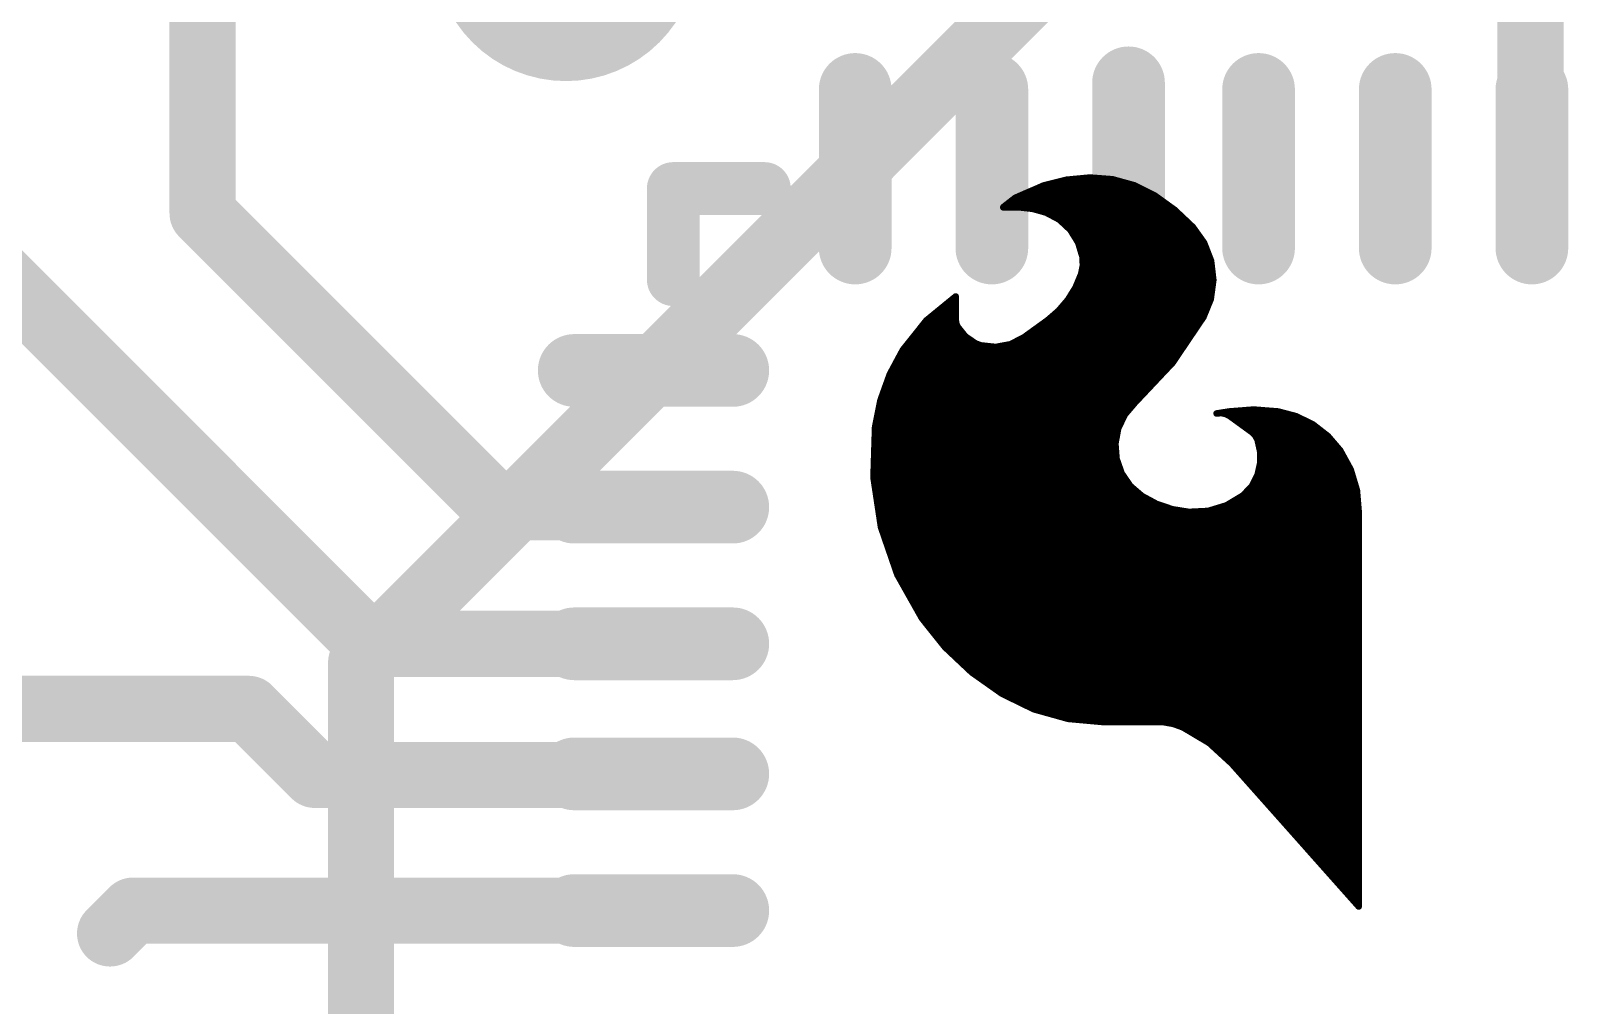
# Model space of a CAD drawing. Extents: x -27.9 to 17.9, y -15.2 to 21.7.
# Drawn here: x 4.42 to 10.33, y 7.75 to 11.5 of the extents above; entities that cross this region are included whole.
import ezdxf

# ---------------------------------------------------------------- set-up
doc = ezdxf.new("R2010")
doc.units = 0
for name, color, linetype in [('1', 12, 'CONTINUOUS'), ('16', 132, 'CONTINUOUS'), ('18', 110, 'CONTINUOUS'), ('21', 41, 'CONTINUOUS'), ('22', 40, 'CONTINUOUS'), ('23', 53, 'CONTINUOUS'), ('24', 53, 'CONTINUOUS')]:
    doc.layers.add(name, color=color, linetype=linetype)

# ---------------------------------------------------------------- blocks, each defined once
blk = doc.blocks.new('RECT142240X44704R100')
at = {"const_width": 0.1397}
blk.add_lwpolyline([(0.3747, 0), (0.3747, 0, 0.4142), (0.3048, 0.0699), (-0.3048, 0.0699, 0.4142), (-0.3747, 0), (-0.3747, 0, 0.4142), (-0.3048, -0.0699), (0.3048, -0.0699, 0.4142)], format="xyb", close=True, dxfattribs=at)
blk.add_solid([(-0.3302, -0.0254), (0.3302, -0.0254), (-0.3302, 0.0254), (0.3302, 0.0254)])
blk = doc.blocks.new('ROUNDV')
at = {"const_width": 0.5}
blk.add_lwpolyline([(0, -0.25, 1), (0, 0.25, 1), (0, -0.25)], format="xyb", dxfattribs=at)

msp = doc.modelspace()

# ---------------------------------------------------------------- linework, layer by layer
at = {"layer": '1', "const_width": 0.254}
for points in [[(5.08, 10.795), (5.08, 12.065)], [(10.1854, 10.9716), (10.1854, 11.684)], [(10.1908, 10.9662), (10.1854, 10.9716)], [(5.719, 9.14), (3.937, 10.922)], [(6.2096, 9.6654), (5.08, 10.795)], [(6.8138, 9.6654), (6.2096, 9.6654)], [(6.8138, 9.14), (5.719, 9.14)], [(5.2578, 8.89), (3.39, 8.89)], [(5.5118, 8.636), (5.2578, 8.89)], [(6.8098, 8.636), (5.5118, 8.636)], [(6.8138, 8.64), (6.8098, 8.636)], [(4.8126, 8.1146), (4.7244, 8.0264)], [(6.8138, 8.1146), (4.8126, 8.1146)]]:
    msp.add_lwpolyline(points, dxfattribs=at)
at = {"layer": '1', "const_width": 0.127}
for points in [[(10.2303, 11.0165, 1), (10.1405, 10.9267)], [(10.1459, 10.9213, 1), (10.2357, 11.0111)], [(10.1219, 10.9716, 1), (10.2489, 10.9716)], [(5.1249, 10.8399, 1), (5.0351, 10.7501)], [(5.0165, 10.795, 1), (5.1435, 10.795)], [(6.2096, 9.7289, 1), (6.2096, 9.6019)], [(6.1647, 9.6205, 1), (6.2545, 9.7103)], [(6.8138, 9.6019, 1), (6.8138, 9.7289)], [(5.719, 9.2035, 1), (5.719, 9.0765)], [(5.6741, 9.0951, 1), (5.7639, 9.1849)], [(6.8138, 9.0765, 1), (6.8138, 9.2035)], [(5.3027, 8.9349, 1), (5.2129, 8.8451)], [(5.2578, 8.8265, 1), (5.2578, 8.9535)], [(5.5118, 8.6995, 1), (5.5118, 8.5725)], [(6.8587, 8.5951, 1), (6.7689, 8.6849)], [(6.8098, 8.5725, 1), (6.8098, 8.6995)], [(5.4669, 8.5911, 1), (5.5567, 8.6809)], [(6.7649, 8.6809, 1), (6.8547, 8.5911)], [(4.8126, 8.1781, 1), (4.8126, 8.0511)], [(4.8575, 8.0697, 1), (4.7677, 8.1595)], [(6.8138, 8.0511, 1), (6.8138, 8.1781)], [(4.6795, 8.0713, 1), (4.7693, 7.9815)]]:
    msp.add_lwpolyline(points, format="xyb", dxfattribs=at)
at = {"layer": '16', "const_width": 0.254}
for points in [[(5.6896, 9.0678), (8.9662, 12.3444)], [(5.6896, 7.0358), (5.6896, 9.0678)]]:
    msp.add_lwpolyline(points, dxfattribs=at)
at = {"layer": '16', "const_width": 0.127}
for points in [[(5.7531, 9.0678, 1), (5.6261, 9.0678)], [(5.6447, 9.1127, 1), (5.7345, 9.0229)]]:
    msp.add_lwpolyline(points, format="xyb", dxfattribs=at)
at = {"layer": '21', "const_width": 0.2032}
for points in [[(6.89, 10.54), (6.89, 10.89)], [(6.89, 10.89), (7.24, 10.89)]]:
    msp.add_lwpolyline(points, dxfattribs=at)
at = {"layer": '21', "const_width": 0.1016}
for points in [[(6.9408, 10.89, 1), (6.8392, 10.89)], [(6.89, 10.9408, 1), (6.89, 10.8392)], [(7.24, 10.8392, 1), (7.24, 10.9408)], [(6.8392, 10.54, 1), (6.9408, 10.54)]]:
    msp.add_lwpolyline(points, format="xyb", dxfattribs=at)
at = {"layer": '22', "const_width": 0.0254}
for points in [[(8.3134, 10.9017), (8.4012, 10.9237)], [(8.4012, 10.9237), (8.4912, 10.9322)], [(8.4912, 10.9322), (8.5781, 10.9256)], [(8.5781, 10.9256), (8.6621, 10.9024)], [(8.2045, 10.8542), (8.2549, 10.8763)], [(8.2433, 10.8712), (8.7248, 10.8712)], [(8.2549, 10.8763), (8.2905, 10.8915)], [(8.2905, 10.8915), (8.3134, 10.9017)], [(8.3019, 10.8966), (8.6738, 10.8966)], [(8.3946, 10.922), (8.591, 10.922)], [(8.6621, 10.9024), (8.7401, 10.8636)], [(8.7401, 10.8636), (8.8178, 10.8076)], [(8.2194, 10.8179), (8.1584, 10.8179)], [(8.1584, 10.8179), (8.1585, 10.8179)], [(8.1585, 10.8179), (8.161, 10.8204)], [(8.161, 10.8204), (8.2045, 10.8542)], [(8.161, 10.8204), (8.8, 10.8204)], [(8.1936, 10.8458), (8.7648, 10.8458)], [(8.2723, 10.812), (8.2194, 10.8179)], [(8.3235, 10.7975), (8.2723, 10.812)], [(8.8178, 10.8076), (8.8874, 10.7417)], [(8.3743, 10.7705), (8.3235, 10.7975)], [(8.3282, 10.795), (8.8311, 10.795)], [(8.4163, 10.7313), (8.3743, 10.7705)], [(8.3753, 10.7696), (8.8579, 10.7696)], [(8.4024, 10.7442), (8.8848, 10.7442)], [(8.4466, 10.6824), (8.4163, 10.7313)], [(8.424, 10.7188), (8.9038, 10.7188)], [(8.4398, 10.6934), (8.9219, 10.6934)], [(8.8874, 10.7417), (8.9305, 10.6813)], [(8.4632, 10.6274), (8.4466, 10.6824)], [(8.451, 10.668), (8.9357, 10.668)], [(8.4586, 10.6426), (8.9455, 10.6426)], [(8.4646, 10.594), (8.4632, 10.6274)], [(8.9305, 10.6813), (8.9573, 10.6121)], [(8.4581, 10.5613), (8.4646, 10.594)], [(8.4636, 10.6172), (8.9553, 10.6172)], [(8.4642, 10.5918), (8.9597, 10.5918)], [(8.9573, 10.6121), (8.9659, 10.5384)], [(8.4073, 10.4623), (8.4366, 10.5098)], [(8.4366, 10.5098), (8.4581, 10.5613)], [(8.439, 10.5156), (8.9628, 10.5156)], [(8.4496, 10.541), (8.9656, 10.541)], [(8.4591, 10.5664), (8.9626, 10.5664)], [(8.9659, 10.5384), (8.956, 10.4649)], [(7.8629, 10.3829), (7.9755, 10.475)], [(7.963, 10.4648), (7.9755, 10.4648)], [(7.9755, 10.475), (7.9755, 10.3861)], [(8.371, 10.4199), (8.4073, 10.4623)], [(8.4088, 10.4648), (8.9559, 10.4648)], [(8.4245, 10.4902), (8.9594, 10.4902)], [(8.956, 10.4649), (8.928, 10.3962)], [(7.9009, 10.414), (7.9755, 10.414)], [(7.932, 10.4394), (7.9755, 10.4394)], [(8.3286, 10.3835), (8.371, 10.4199)], [(8.3641, 10.414), (8.9352, 10.414)], [(8.3877, 10.4394), (8.9456, 10.4394)], [(8.928, 10.3962), (8.8094, 10.2204)], [(7.7723, 10.2692), (7.8629, 10.3829)], [(7.827, 10.3378), (7.9996, 10.3378)], [(7.8472, 10.3632), (7.981, 10.3632)], [(7.8699, 10.3886), (7.9755, 10.3886)], [(7.9755, 10.3861), (7.9775, 10.3716)], [(7.9775, 10.3716), (7.9832, 10.3581)], [(7.9832, 10.3581), (8.0128, 10.3214)], [(8.2372, 10.3175), (8.3286, 10.3835)], [(8.2653, 10.3378), (8.8886, 10.3378)], [(8.3005, 10.3632), (8.9057, 10.3632)], [(8.3345, 10.3886), (8.9229, 10.3886)], [(7.7865, 10.287), (8.0721, 10.287)], [(7.8067, 10.3124), (8.0259, 10.3124)], [(8.0128, 10.3214), (8.0517, 10.2946)], [(8.0517, 10.2946), (8.0721, 10.287)], [(8.0721, 10.287), (8.1293, 10.2809)], [(8.1293, 10.2809), (8.1859, 10.2913)], [(8.1626, 10.287), (8.8543, 10.287)], [(8.1859, 10.2913), (8.2372, 10.3175)], [(8.2272, 10.3124), (8.8715, 10.3124)], [(7.7222, 10.1758), (7.7723, 10.2692)], [(7.7546, 10.2362), (8.8201, 10.2362)], [(7.7682, 10.2616), (8.8372, 10.2616)], [(8.8094, 10.2204), (8.6639, 10.066)], [(7.6864, 10.076), (7.7222, 10.1758)], [(7.7165, 10.16), (8.7525, 10.16)], [(7.7273, 10.1854), (8.7764, 10.1854)], [(7.741, 10.2108), (8.8004, 10.2108)], [(7.6983, 10.1092), (8.7046, 10.1092)], [(7.7074, 10.1346), (8.7286, 10.1346)], [(7.6657, 9.972), (7.6864, 10.076)], [(7.6829, 10.0584), (8.6574, 10.0584)], [(7.6892, 10.0838), (8.6807, 10.0838)], [(8.6639, 10.066), (8.6256, 10.0211)], [(9.0271, 10.033), (9.1211, 10.0404)], [(9.1211, 10.0404), (9.2151, 10.033)], [(7.6677, 9.9822), (8.607, 9.9822)], [(7.6728, 10.0076), (8.6192, 10.0076)], [(7.6778, 10.033), (8.6358, 10.033)], [(8.6256, 10.0211), (8.6001, 9.9678)], [(8.9788, 10.0254), (9.0271, 10.033)], [(8.9965, 10.0271), (8.9788, 10.0254)], [(9.0139, 10.0236), (8.9965, 10.0271)], [(9.0296, 10.0152), (9.0139, 10.0236)], [(9.0271, 10.033), (9.2151, 10.033)], [(9.1135, 9.9543), (9.0296, 10.0152)], [(9.0401, 10.0076), (9.2991, 10.0076)], [(9.0751, 9.9822), (9.3502, 9.9822)], [(9.2151, 10.033), (9.285, 10.0146)], [(9.285, 10.0146), (9.3498, 9.9825)], [(9.3498, 9.9825), (9.4068, 9.9381)], [(7.6597, 9.7792), (7.6657, 9.972)], [(7.6644, 9.9314), (8.5934, 9.9314)], [(7.6652, 9.9568), (8.5981, 9.9568)], [(8.6001, 9.9678), (8.5894, 9.9097)], [(9.1101, 9.9568), (9.3828, 9.9568)], [(9.1273, 9.9409), (9.1135, 9.9543)], [(9.1363, 9.9238), (9.1273, 9.9409)], [(9.1323, 9.9314), (9.4126, 9.9314)], [(9.1462, 9.8793), (9.1363, 9.9238)], [(9.4068, 9.9381), (9.4538, 9.8831)], [(7.6628, 9.8806), (8.5916, 9.8806)], [(7.6636, 9.906), (8.5897, 9.906)], [(8.5894, 9.9097), (8.594, 9.8508)], [(9.1403, 9.906), (9.4342, 9.906)], [(9.1459, 9.8806), (9.4552, 9.8806)], [(9.1462, 9.8337), (9.1462, 9.8793)], [(9.4538, 9.8831), (9.4939, 9.8099)], [(7.6605, 9.8044), (8.6103, 9.8044)], [(7.6613, 9.8298), (8.6014, 9.8298)], [(7.662, 9.8552), (8.5936, 9.8552)], [(8.594, 9.8508), (8.6136, 9.7951)], [(9.1363, 9.7892), (9.1462, 9.8337)], [(9.1397, 9.8044), (9.4956, 9.8044)], [(9.1454, 9.8298), (9.483, 9.8298)], [(9.1462, 9.8552), (9.4691, 9.8552)], [(9.4939, 9.8099), (9.5179, 9.73)], [(7.6885, 9.5885), (7.6597, 9.7792)], [(7.6597, 9.779), (8.6246, 9.779)], [(7.6635, 9.7536), (8.642, 9.7536)], [(8.6136, 9.7951), (8.647, 9.7464)], [(8.647, 9.7464), (8.6918, 9.7079)], [(9.0804, 9.7104), (9.1141, 9.7458)], [(9.1141, 9.7458), (9.1363, 9.7892)], [(9.1181, 9.7536), (9.5109, 9.7536)], [(9.1311, 9.779), (9.5032, 9.779)], [(7.6674, 9.7282), (8.6681, 9.7282)], [(7.6712, 9.7028), (8.7013, 9.7028)], [(8.6918, 9.7079), (8.7482, 9.6775)], [(9.017, 9.6722), (9.0804, 9.7104)], [(9.0678, 9.7028), (9.5202, 9.7028)], [(9.0974, 9.7282), (9.5181, 9.7282)], [(9.5179, 9.73), (9.5249, 9.6469)], [(7.6751, 9.6774), (8.7485, 9.6774)], [(7.6789, 9.652), (8.8402, 9.652)], [(7.6828, 9.6266), (9.5249, 9.6266)], [(8.7482, 9.6775), (8.8089, 9.657)], [(8.8089, 9.657), (8.8722, 9.6469)], [(8.8722, 9.6469), (8.9462, 9.6506)], [(8.9462, 9.6506), (9.017, 9.6722)], [(8.9508, 9.652), (9.5245, 9.652)], [(9.0256, 9.6774), (9.5223, 9.6774)], [(9.5249, 9.6469), (9.5249, 8.1305)], [(7.6866, 9.6012), (9.5249, 9.6012)], [(7.7513, 9.4061), (7.6885, 9.5885)], [(7.6929, 9.5758), (9.5249, 9.5758)], [(7.7016, 9.5504), (9.5249, 9.5504)], [(7.7104, 9.525), (9.5249, 9.525)], [(7.7191, 9.4996), (9.5249, 9.4996)], [(7.7279, 9.4742), (9.5249, 9.4742)], [(7.7366, 9.4488), (9.5249, 9.4488)], [(7.7454, 9.4234), (9.5249, 9.4234)], [(7.846, 9.238), (7.7513, 9.4061)], [(7.7559, 9.398), (9.5249, 9.398)], [(7.7702, 9.3726), (9.5249, 9.3726)], [(7.7845, 9.3472), (9.5249, 9.3472)], [(7.7988, 9.3218), (9.5249, 9.3218)], [(7.8131, 9.2964), (9.5249, 9.2964)], [(7.8274, 9.271), (9.5249, 9.271)], [(7.8417, 9.2456), (9.5249, 9.2456)], [(7.9344, 9.1273), (7.846, 9.238)], [(7.8602, 9.2202), (9.5249, 9.2202)], [(7.8805, 9.1948), (9.5249, 9.1948)], [(7.9008, 9.1694), (9.5249, 9.1694)], [(7.9211, 9.144), (9.5249, 9.144)], [(8.0376, 9.0301), (7.9344, 9.1273)], [(7.9437, 9.1186), (9.5249, 9.1186)], [(7.9706, 9.0932), (9.5249, 9.0932)], [(7.9976, 9.0678), (9.5249, 9.0678)], [(8.0245, 9.0424), (9.5249, 9.0424)], [(8.1533, 8.9484), (8.0376, 9.0301)], [(8.0562, 9.017), (9.5249, 9.017)], [(8.0921, 8.9916), (9.5249, 8.9916)], [(8.1281, 8.9662), (9.5249, 8.9662)], [(8.2763, 8.8884), (8.1533, 8.9484)], [(8.1689, 8.9408), (9.5249, 8.9408)], [(8.221, 8.9154), (9.5249, 8.9154)], [(8.2731, 8.89), (9.5249, 8.89)], [(8.4082, 8.8516), (8.2763, 8.8884)], [(8.3616, 8.8646), (9.5249, 8.8646)], [(8.5445, 8.8392), (8.4082, 8.8516)], [(8.7731, 8.8392), (8.5445, 8.8392)], [(8.5445, 8.8392), (9.5249, 8.8392)], [(8.8121, 8.8324), (8.7731, 8.8392)], [(8.8493, 8.8189), (8.8121, 8.8324)], [(8.9505, 8.7587), (8.8493, 8.8189)], [(8.8579, 8.8138), (9.5249, 8.8138)], [(8.9006, 8.7884), (9.5249, 8.7884)], [(8.9433, 8.763), (9.5249, 8.763)], [(9.0373, 8.6792), (8.9505, 8.7587)], [(8.9736, 8.7376), (9.5249, 8.7376)], [(9.0013, 8.7122), (9.5249, 8.7122)], [(9.029, 8.6868), (9.5249, 8.6868)], [(9.5249, 8.1305), (9.0373, 8.6792)], [(9.0531, 8.6614), (9.5249, 8.6614)], [(9.0757, 8.636), (9.5249, 8.636)], [(9.0983, 8.6106), (9.5249, 8.6106)], [(9.1208, 8.5852), (9.5249, 8.5852)], [(9.1434, 8.5598), (9.5249, 8.5598)], [(9.166, 8.5344), (9.5249, 8.5344)], [(9.1886, 8.509), (9.5249, 8.509)], [(9.2111, 8.4836), (9.5249, 8.4836)], [(9.2337, 8.4582), (9.5249, 8.4582)], [(9.2563, 8.4328), (9.5249, 8.4328)], [(9.2788, 8.4074), (9.5249, 8.4074)], [(9.3014, 8.382), (9.5249, 8.382)], [(9.324, 8.3566), (9.5249, 8.3566)], [(9.3466, 8.3312), (9.5249, 8.3312)], [(9.3691, 8.3058), (9.5249, 8.3058)], [(9.3917, 8.2804), (9.5249, 8.2804)], [(9.4143, 8.255), (9.5249, 8.255)], [(9.4368, 8.2296), (9.5249, 8.2296)], [(9.4594, 8.2042), (9.5249, 8.2042)], [(9.482, 8.1788), (9.5249, 8.1788)], [(9.5046, 8.1534), (9.5249, 8.1534)]]:
    msp.add_lwpolyline(points, dxfattribs=at)
at = {"layer": '22', "const_width": 0.0127}
for points in [[(8.4005, 10.93, 1), (8.4018, 10.9173)], [(8.4027, 10.9175, 1), (8.3996, 10.9298)], [(8.4917, 10.9385, 1), (8.4907, 10.9259)], [(8.4918, 10.9259, 1), (8.4906, 10.9385)], [(8.5798, 10.9317, 1), (8.5764, 10.9195)], [(8.5776, 10.9192, 1), (8.5786, 10.9319)], [(8.2433, 10.8775, 1), (8.2433, 10.8649)], [(8.2524, 10.8821, 1), (8.2574, 10.8705)], [(8.2574, 10.8705, 1), (8.2524, 10.8821)], [(8.2879, 10.8973, 1), (8.2931, 10.8857)], [(8.293, 10.8857, 1), (8.288, 10.8973)], [(8.3019, 10.903, 1), (8.3019, 10.8903)], [(8.3119, 10.9079, 1), (8.3149, 10.8955)], [(8.316, 10.8959, 1), (8.3108, 10.9075)], [(8.3946, 10.9284, 1), (8.3946, 10.9157)], [(8.591, 10.9157, 1), (8.591, 10.9284)], [(8.6649, 10.9081, 1), (8.6593, 10.8967)], [(8.6604, 10.8963, 1), (8.6638, 10.9085)], [(8.6738, 10.8903, 1), (8.6738, 10.903)], [(8.7248, 10.8649, 1), (8.7248, 10.8775)], [(8.7438, 10.8688, 1), (8.7364, 10.8584)], [(8.1584, 10.8242, 1), (8.1584, 10.8116)], [(8.1584, 10.8242, 1), (8.1584, 10.8116)], [(8.154, 10.8224, 1), (8.163, 10.8134)], [(8.161, 10.8268, 1), (8.161, 10.8141)], [(8.1571, 10.8254, 1), (8.1649, 10.8154)], [(8.1655, 10.8159, 1), (8.1565, 10.8249)], [(8.1585, 10.8116, 1), (8.1585, 10.8242)], [(8.1936, 10.8521, 1), (8.1936, 10.8395)], [(8.2019, 10.86, 1), (8.207, 10.8484)], [(8.2084, 10.8492, 1), (8.2006, 10.8592)], [(8.2201, 10.8242, 1), (8.2187, 10.8116)], [(8.2194, 10.8116, 1), (8.2194, 10.8242)], [(8.274, 10.8181, 1), (8.2706, 10.8059)], [(8.2716, 10.8057, 1), (8.273, 10.8183)], [(8.7373, 10.8579, 1), (8.7429, 10.8693)], [(8.7648, 10.8395, 1), (8.7648, 10.8521)], [(8.8, 10.8141, 1), (8.8, 10.8268)], [(8.8222, 10.8122, 1), (8.8134, 10.8029)], [(8.8141, 10.8024, 1), (8.8215, 10.8127)], [(8.3265, 10.8031, 1), (8.3205, 10.7919)], [(8.3218, 10.7914, 1), (8.3252, 10.8036)], [(8.3282, 10.8013, 1), (8.3282, 10.7887)], [(8.3786, 10.7752, 1), (8.3699, 10.7659)], [(8.3753, 10.7759, 1), (8.3753, 10.7633)], [(8.3713, 10.7649, 1), (8.3772, 10.7761)], [(8.8311, 10.7887, 1), (8.8311, 10.8013)], [(8.8579, 10.7633, 1), (8.8579, 10.7759)], [(8.4024, 10.7506, 1), (8.4024, 10.7379)], [(8.4217, 10.7346, 1), (8.4109, 10.7279)], [(8.4119, 10.7266, 1), (8.4206, 10.7359)], [(8.424, 10.7251, 1), (8.424, 10.7125)], [(8.4398, 10.6997, 1), (8.4398, 10.6871)], [(8.8926, 10.7454, 1), (8.8822, 10.738)], [(8.883, 10.7371, 1), (8.8918, 10.7463)], [(8.8848, 10.7379, 1), (8.8848, 10.7506)], [(8.9038, 10.7125, 1), (8.9038, 10.7251)], [(8.9219, 10.6871, 1), (8.9219, 10.6997)], [(8.4527, 10.6843, 1), (8.4405, 10.6806)], [(8.4412, 10.6791, 1), (8.452, 10.6858)], [(8.451, 10.6744, 1), (8.451, 10.6617)], [(8.4586, 10.6489, 1), (8.4586, 10.6363)], [(8.4695, 10.6277, 1), (8.4569, 10.6271)], [(8.9365, 10.6836, 1), (8.9246, 10.679)], [(8.9254, 10.6776, 1), (8.9357, 10.685)], [(8.9357, 10.6617, 1), (8.9357, 10.6744)], [(8.9455, 10.6363, 1), (8.9455, 10.6489)], [(8.4571, 10.6256, 1), (8.4693, 10.6292)], [(8.4636, 10.6235, 1), (8.4636, 10.6109)], [(8.4642, 10.5982, 1), (8.4642, 10.5855)], [(8.4583, 10.5938, 1), (8.471, 10.5943)], [(8.4708, 10.5928, 1), (8.4584, 10.5953)], [(8.9636, 10.6129, 1), (8.951, 10.6114)], [(8.9513, 10.6098, 1), (8.9632, 10.6144)], [(8.9553, 10.6109, 1), (8.9553, 10.6235)], [(8.9597, 10.5855, 1), (8.9597, 10.5982)], [(8.442, 10.5065, 1), (8.4312, 10.5131)], [(8.439, 10.522, 1), (8.439, 10.5093)], [(8.4496, 10.5473, 1), (8.4496, 10.5347)], [(8.4519, 10.5625, 1), (8.4643, 10.5601)], [(8.464, 10.5589, 1), (8.4522, 10.5637)], [(8.4591, 10.5727, 1), (8.4591, 10.5601)], [(8.9722, 10.5376, 1), (8.9596, 10.5393)], [(8.9596, 10.5377, 1), (8.9722, 10.5392)], [(8.9626, 10.5601, 1), (8.9626, 10.5727)], [(8.9628, 10.5093, 1), (8.9628, 10.522)], [(8.9656, 10.5347, 1), (8.9656, 10.5473)], [(7.963, 10.4711, 1), (7.963, 10.4585)], [(7.9819, 10.475, 1), (7.9691, 10.475)], [(7.9795, 10.4701, 1), (7.9715, 10.4799)], [(7.9755, 10.4585, 1), (7.9755, 10.4711)], [(8.4019, 10.4656, 1), (8.4127, 10.459)], [(8.4088, 10.4711, 1), (8.4088, 10.4585)], [(8.4121, 10.4582, 1), (8.4025, 10.4664)], [(8.4245, 10.4965, 1), (8.4245, 10.4839)], [(8.4308, 10.5122, 1), (8.4425, 10.5073)], [(8.9497, 10.4658, 1), (8.9623, 10.4641)], [(8.9618, 10.4625, 1), (8.9501, 10.4673)], [(8.9559, 10.4585, 1), (8.9559, 10.4711)], [(8.9594, 10.4839, 1), (8.9594, 10.4965)], [(7.9009, 10.4203, 1), (7.9009, 10.4077)], [(7.932, 10.4458, 1), (7.932, 10.4331)], [(7.9755, 10.4331, 1), (7.9755, 10.4458)], [(7.9755, 10.4077, 1), (7.9755, 10.4203)], [(8.3641, 10.4203, 1), (8.3641, 10.4077)], [(8.3661, 10.424, 1), (8.3758, 10.4158)], [(8.3751, 10.4151, 1), (8.3668, 10.4247)], [(8.3877, 10.4458, 1), (8.3877, 10.4331)], [(8.9221, 10.3986, 1), (8.9339, 10.3938)], [(8.9333, 10.3926, 1), (8.9227, 10.3998)], [(8.9352, 10.4077, 1), (8.9352, 10.4203)], [(8.9456, 10.4331, 1), (8.9456, 10.4458)], [(7.827, 10.3441, 1), (7.827, 10.3315)], [(7.8472, 10.3696, 1), (7.8472, 10.3569)], [(7.8589, 10.3878, 1), (7.867, 10.378)], [(7.8679, 10.379, 1), (7.858, 10.3869)], [(7.8699, 10.3949, 1), (7.8699, 10.3823)], [(7.9691, 10.3861, 1), (7.9819, 10.3861)], [(7.9818, 10.387, 1), (7.9692, 10.3852)], [(7.9833, 10.3741, 1), (7.9716, 10.3691)], [(7.9712, 10.3707, 1), (7.9838, 10.3724)], [(7.9755, 10.3823, 1), (7.9755, 10.3949)], [(7.9881, 10.3621, 1), (7.9783, 10.3541)], [(7.9774, 10.3556, 1), (7.989, 10.3606)], [(7.981, 10.3569, 1), (7.981, 10.3696)], [(7.9996, 10.3315, 1), (7.9996, 10.3441)], [(8.2653, 10.3441, 1), (8.2653, 10.3315)], [(8.3005, 10.3696, 1), (8.3005, 10.3569)], [(8.3245, 10.3883, 1), (8.3327, 10.3787)], [(8.3323, 10.3784, 1), (8.3249, 10.3886)], [(8.3345, 10.3949, 1), (8.3345, 10.3823)], [(8.8886, 10.3315, 1), (8.8886, 10.3441)], [(8.9057, 10.3569, 1), (8.9057, 10.3696)], [(8.9229, 10.3823, 1), (8.9229, 10.3949)], [(7.7865, 10.2934, 1), (7.7865, 10.2807)], [(7.8067, 10.3187, 1), (7.8067, 10.3061)], [(8.0164, 10.3266, 1), (8.0092, 10.3161)], [(8.0079, 10.3174, 1), (8.0178, 10.3254)], [(8.0259, 10.3061, 1), (8.0259, 10.3187)], [(8.0539, 10.3006, 1), (8.0495, 10.2886)], [(8.0481, 10.2894, 1), (8.0553, 10.2998)], [(8.0728, 10.2933, 1), (8.0714, 10.2807)], [(8.0699, 10.281, 1), (8.0743, 10.293)], [(8.0721, 10.2807, 1), (8.0721, 10.2934)], [(8.1282, 10.2871, 1), (8.1305, 10.2746)], [(8.1287, 10.2745, 1), (8.13, 10.2872)], [(8.1626, 10.2934, 1), (8.1626, 10.2807)], [(8.183, 10.297, 1), (8.1888, 10.2857)], [(8.1871, 10.2851, 1), (8.1848, 10.2976)], [(8.2272, 10.3187, 1), (8.2272, 10.3061)], [(8.2335, 10.3226, 1), (8.2409, 10.3124)], [(8.2401, 10.3118, 1), (8.2343, 10.3232)], [(8.8543, 10.2807, 1), (8.8543, 10.2934)], [(8.8715, 10.3061, 1), (8.8715, 10.3187)], [(7.7546, 10.2425, 1), (7.7546, 10.2299)], [(7.7682, 10.2679, 1), (7.7682, 10.2553)], [(7.7673, 10.2732, 1), (7.7773, 10.2652)], [(7.7779, 10.2662, 1), (7.7667, 10.2722)], [(8.8041, 10.2239, 1), (8.8146, 10.2168)], [(8.814, 10.216, 1), (8.8048, 10.2247)], [(8.8201, 10.2299, 1), (8.8201, 10.2425)], [(8.8372, 10.2553, 1), (8.8372, 10.2679)], [(7.7165, 10.1663, 1), (7.7165, 10.1537)], [(7.7166, 10.1788, 1), (7.7278, 10.1728)], [(7.7281, 10.1736, 1), (7.7162, 10.1779)], [(7.7273, 10.1918, 1), (7.7273, 10.1791)], [(7.741, 10.2172, 1), (7.741, 10.2045)], [(8.7525, 10.1537, 1), (8.7525, 10.1663)], [(8.7764, 10.1791, 1), (8.7764, 10.1918)], [(8.8004, 10.2045, 1), (8.8004, 10.2172)], [(7.6983, 10.1156, 1), (7.6983, 10.1029)], [(7.7074, 10.141, 1), (7.7074, 10.1283)], [(8.7046, 10.1029, 1), (8.7046, 10.1156)], [(8.7286, 10.1283, 1), (8.7286, 10.141)], [(7.6829, 10.0648, 1), (7.6829, 10.0521)], [(7.6804, 10.0781, 1), (7.6923, 10.0738)], [(7.6926, 10.0747, 1), (7.6801, 10.0772)], [(7.6892, 10.0901, 1), (7.6892, 10.0775)], [(8.6574, 10.0521, 1), (8.6574, 10.0648)], [(8.6593, 10.0704, 1), (8.6685, 10.0616)], [(8.6687, 10.0619, 1), (8.6591, 10.0701)], [(8.6807, 10.0775, 1), (8.6807, 10.0901)], [(9.1216, 10.0467, 1), (9.1206, 10.034)], [(9.1216, 10.034, 1), (9.1206, 10.0467)], [(7.6677, 9.9886, 1), (7.6677, 9.9759)], [(7.6728, 10.0139, 1), (7.6728, 10.0013)], [(7.6778, 10.0394, 1), (7.6778, 10.0267)], [(8.607, 9.9759, 1), (8.607, 9.9886)], [(8.6207, 10.0252, 1), (8.6304, 10.0169)], [(8.6192, 10.0013, 1), (8.6192, 10.0139)], [(8.6313, 10.0183, 1), (8.6198, 10.0238)], [(8.6358, 10.0267, 1), (8.6358, 10.0394)], [(8.9778, 10.0317, 1), (8.9798, 10.0191)], [(8.9782, 10.0317, 1), (8.9794, 10.0191)], [(8.9978, 10.0333, 1), (8.9952, 10.0209)], [(8.9971, 10.0208, 1), (8.9959, 10.0334)], [(9.0169, 10.0292, 1), (9.0109, 10.018)], [(9.0127, 10.0174, 1), (9.0152, 10.0298)], [(9.0266, 10.0393, 1), (9.0276, 10.0267)], [(9.0271, 10.0394, 1), (9.0271, 10.0267)], [(9.0333, 10.0203, 1), (9.0259, 10.0101)], [(9.0281, 10.0267, 1), (9.0261, 10.0393)], [(9.0266, 10.0096, 1), (9.0326, 10.0208)], [(9.0401, 10.0139, 1), (9.0401, 10.0013)], [(9.0751, 9.9886, 1), (9.0751, 9.9759)], [(9.2167, 10.0391, 1), (9.2135, 10.0269)], [(9.2146, 10.0267, 1), (9.2156, 10.0393)], [(9.2151, 10.0267, 1), (9.2151, 10.0394)], [(9.2878, 10.0203, 1), (9.2822, 10.0089)], [(9.2834, 10.0084, 1), (9.2866, 10.0207)], [(9.2991, 10.0013, 1), (9.2991, 10.0139)], [(9.3537, 9.9875, 1), (9.3459, 9.9775)], [(9.347, 9.9768, 1), (9.3526, 9.9882)], [(9.3502, 9.9759, 1), (9.3502, 9.9886)], [(7.6644, 9.9377, 1), (7.6644, 9.9251)], [(7.6652, 9.9632, 1), (7.6652, 9.9505)], [(7.672, 9.9718, 1), (7.6594, 9.9722)], [(7.6595, 9.9732, 1), (7.6719, 9.9708)], [(8.5934, 9.9251, 1), (8.5934, 9.9377)], [(8.5944, 9.9705, 1), (8.6059, 9.965)], [(8.6064, 9.9666, 1), (8.5939, 9.9689)], [(8.5981, 9.9505, 1), (8.5981, 9.9632)], [(9.1101, 9.9632, 1), (9.1101, 9.9505)], [(9.1179, 9.9588, 1), (9.1091, 9.9498)], [(9.1098, 9.9492, 1), (9.1172, 9.9594)], [(9.1329, 9.9438, 1), (9.1217, 9.9379)], [(9.1229, 9.9363, 1), (9.1317, 9.9454)], [(9.1323, 9.9377, 1), (9.1323, 9.9251)], [(9.1425, 9.9252, 1), (9.1301, 9.9224)], [(9.1307, 9.9208, 1), (9.1419, 9.9268)], [(9.3828, 9.9505, 1), (9.3828, 9.9632)], [(9.4117, 9.9422, 1), (9.402, 9.934)], [(9.4029, 9.9331, 1), (9.4107, 9.9431)], [(9.4126, 9.9251, 1), (9.4126, 9.9377)], [(7.6628, 9.887, 1), (7.6628, 9.8743)], [(7.6636, 9.9123, 1), (7.6636, 9.8997)], [(8.5957, 9.9102, 1), (8.583, 9.9092)], [(8.5831, 9.9108, 1), (8.5956, 9.9085)], [(8.5897, 9.8997, 1), (8.5897, 9.9123)], [(8.5916, 9.8743, 1), (8.5916, 9.887)], [(9.1403, 9.9123, 1), (9.1403, 9.8997)], [(9.1459, 9.887, 1), (9.1459, 9.8743)], [(9.1526, 9.8793, 1), (9.1399, 9.8793)], [(9.14, 9.8779, 1), (9.1524, 9.8807)], [(9.4342, 9.8997, 1), (9.4342, 9.9123)], [(9.4594, 9.8862, 1), (9.4482, 9.88)], [(9.449, 9.879, 1), (9.4586, 9.8872)], [(9.4552, 9.8743, 1), (9.4552, 9.887)], [(7.6605, 9.8108, 1), (7.6605, 9.7981)], [(7.6613, 9.8361, 1), (7.6613, 9.8235)], [(7.662, 9.8615, 1), (7.662, 9.8489)], [(8.5876, 9.8503, 1), (8.6003, 9.8513)], [(8.5999, 9.8529, 1), (8.588, 9.8487)], [(8.5936, 9.8489, 1), (8.5936, 9.8615)], [(8.6014, 9.8235, 1), (8.6014, 9.8361)], [(8.6103, 9.7981, 1), (8.6103, 9.8108)], [(9.1397, 9.8108, 1), (9.1397, 9.7981)], [(9.1454, 9.8361, 1), (9.1454, 9.8235)], [(9.1462, 9.8615, 1), (9.1462, 9.8489)], [(9.1399, 9.8337, 1), (9.1526, 9.8337)], [(9.1524, 9.8323, 1), (9.14, 9.8351)], [(9.4691, 9.8489, 1), (9.4691, 9.8615)], [(9.483, 9.8235, 1), (9.483, 9.8361)], [(9.5, 9.8118, 1), (9.4878, 9.8081)], [(9.4883, 9.8069, 1), (9.4995, 9.813)], [(9.4956, 9.7981, 1), (9.4956, 9.8108)], [(7.6533, 9.7794, 1), (7.666, 9.779)], [(7.6659, 9.7801, 1), (7.6534, 9.7782)], [(7.6597, 9.7853, 1), (7.6597, 9.7727)], [(7.6635, 9.7599, 1), (7.6635, 9.7473)], [(8.6188, 9.7987, 1), (8.6084, 9.7915)], [(8.6076, 9.793, 1), (8.6196, 9.7972)], [(8.6246, 9.7727, 1), (8.6246, 9.7853)], [(8.6511, 9.7512, 1), (8.6428, 9.7415)], [(8.6417, 9.7428, 1), (8.6522, 9.7499)], [(8.642, 9.7473, 1), (8.642, 9.7599)], [(9.1084, 9.7486, 1), (9.1197, 9.7429)], [(9.1187, 9.7414, 1), (9.1095, 9.7501)], [(9.1181, 9.7599, 1), (9.1181, 9.7473)], [(9.1311, 9.7853, 1), (9.1311, 9.7727)], [(9.1301, 9.7906, 1), (9.1425, 9.7878)], [(9.142, 9.7863, 1), (9.1306, 9.7921)], [(9.5032, 9.7727, 1), (9.5032, 9.7853)], [(9.5109, 9.7473, 1), (9.5109, 9.7599)], [(7.6674, 9.7346, 1), (7.6674, 9.7219)], [(7.6712, 9.7091, 1), (7.6712, 9.6965)], [(8.6681, 9.7219, 1), (8.6681, 9.7346)], [(8.6948, 9.7135, 1), (8.6888, 9.7023)], [(8.6877, 9.7031, 1), (8.6959, 9.7127)], [(8.7013, 9.6965, 1), (8.7013, 9.7091)], [(9.0678, 9.7091, 1), (9.0678, 9.6965)], [(9.0758, 9.7148, 1), (9.085, 9.706)], [(9.0837, 9.705, 1), (9.0771, 9.7158)], [(9.0974, 9.7346, 1), (9.0974, 9.7219)], [(9.5243, 9.7306, 1), (9.5116, 9.7295)], [(9.5119, 9.7282, 1), (9.524, 9.7319)], [(9.5181, 9.7219, 1), (9.5181, 9.7346)], [(9.5202, 9.6965, 1), (9.5202, 9.7091)], [(7.6751, 9.6837, 1), (7.6751, 9.6711)], [(7.6789, 9.6584, 1), (7.6789, 9.6457)], [(7.6828, 9.6329, 1), (7.6828, 9.6203)], [(8.7502, 9.6835, 1), (8.7462, 9.6715)], [(8.7452, 9.6719, 1), (8.7512, 9.6831)], [(8.7485, 9.6711, 1), (8.7485, 9.6837)], [(8.8099, 9.6632, 1), (8.8079, 9.6507)], [(8.8069, 9.651, 1), (8.8109, 9.663)], [(8.8402, 9.6457, 1), (8.8402, 9.6584)], [(8.8719, 9.6532, 1), (8.8725, 9.6406)], [(8.8712, 9.6406, 1), (8.8732, 9.6532)], [(8.9443, 9.6566, 1), (8.948, 9.6445)], [(8.9508, 9.6584, 1), (8.9508, 9.6457)], [(8.9465, 9.6442, 1), (8.9458, 9.6569)], [(9.0137, 9.6776, 1), (9.0203, 9.6667)], [(9.0188, 9.6661, 1), (9.0151, 9.6783)], [(9.0256, 9.6837, 1), (9.0256, 9.6711)], [(9.5313, 9.6469, 1), (9.5186, 9.6469)], [(9.5186, 9.6464, 1), (9.5312, 9.6474)], [(9.5223, 9.6711, 1), (9.5223, 9.6837)], [(9.5245, 9.6457, 1), (9.5245, 9.6584)], [(9.5249, 9.6203, 1), (9.5249, 9.6329)], [(7.6866, 9.6075, 1), (7.6866, 9.5949)], [(7.6945, 9.5905, 1), (7.6825, 9.5864)], [(7.6822, 9.5875, 1), (7.6948, 9.5894)], [(7.6929, 9.5822, 1), (7.6929, 9.5695)], [(9.5249, 9.5949, 1), (9.5249, 9.6075)], [(9.5249, 9.5695, 1), (9.5249, 9.5822)], [(7.7016, 9.5567, 1), (7.7016, 9.5441)], [(7.7104, 9.5313, 1), (7.7104, 9.5187)], [(9.5249, 9.5441, 1), (9.5249, 9.5567)], [(9.5249, 9.5187, 1), (9.5249, 9.5313)], [(7.7191, 9.506, 1), (7.7191, 9.4933)], [(7.7279, 9.4805, 1), (7.7279, 9.4679)], [(7.7366, 9.4551, 1), (7.7366, 9.4425)], [(9.5249, 9.4933, 1), (9.5249, 9.506)], [(9.5249, 9.4679, 1), (9.5249, 9.4805)], [(9.5249, 9.4425, 1), (9.5249, 9.4551)], [(7.7454, 9.4298, 1), (7.7454, 9.4171)], [(7.7569, 9.4092, 1), (7.7458, 9.403)], [(7.7453, 9.404, 1), (7.7573, 9.4081)], [(7.7559, 9.4043, 1), (7.7559, 9.3917)], [(9.5249, 9.4171, 1), (9.5249, 9.4298)], [(9.5249, 9.3917, 1), (9.5249, 9.4043)], [(7.7702, 9.3789, 1), (7.7702, 9.3663)], [(7.7845, 9.3536, 1), (7.7845, 9.3409)], [(9.5249, 9.3663, 1), (9.5249, 9.3789)], [(9.5249, 9.3409, 1), (9.5249, 9.3536)], [(7.7988, 9.3281, 1), (7.7988, 9.3155)], [(7.8131, 9.3027, 1), (7.8131, 9.2901)], [(7.8274, 9.2774, 1), (7.8274, 9.2647)], [(9.5249, 9.3155, 1), (9.5249, 9.3281)], [(9.5249, 9.2901, 1), (9.5249, 9.3027)], [(9.5249, 9.2647, 1), (9.5249, 9.2774)], [(7.8417, 9.2519, 1), (7.8417, 9.2393)], [(7.851, 9.242, 1), (7.841, 9.234)], [(7.8405, 9.2349, 1), (7.8515, 9.2411)], [(7.8602, 9.2265, 1), (7.8602, 9.2139)], [(9.5249, 9.2393, 1), (9.5249, 9.2519)], [(9.5249, 9.2139, 1), (9.5249, 9.2265)], [(7.8805, 9.2012, 1), (7.8805, 9.1885)], [(7.9008, 9.1758, 1), (7.9008, 9.1631)], [(9.5249, 9.1885, 1), (9.5249, 9.2012)], [(9.5249, 9.1631, 1), (9.5249, 9.1758)], [(7.9211, 9.1503, 1), (7.9211, 9.1377)], [(7.9388, 9.1319, 1), (7.9301, 9.1227)], [(7.9295, 9.1233, 1), (7.9394, 9.1313)], [(7.9437, 9.125, 1), (7.9437, 9.1123)], [(7.9706, 9.0996, 1), (7.9706, 9.0869)], [(9.5249, 9.1377, 1), (9.5249, 9.1503)], [(9.5249, 9.1123, 1), (9.5249, 9.125)], [(9.5249, 9.0869, 1), (9.5249, 9.0996)], [(7.9976, 9.0741, 1), (7.9976, 9.0615)], [(8.0245, 9.0488, 1), (8.0245, 9.0361)], [(9.5249, 9.0615, 1), (9.5249, 9.0741)], [(9.5249, 9.0361, 1), (9.5249, 9.0488)], [(8.0412, 9.0353, 1), (8.0339, 9.0249)], [(8.0332, 9.0255, 1), (8.0419, 9.0347)], [(8.0562, 9.0234, 1), (8.0562, 9.0107)], [(8.0921, 8.9979, 1), (8.0921, 8.9853)], [(9.5249, 9.0107, 1), (9.5249, 9.0234)], [(9.5249, 8.9853, 1), (9.5249, 8.9979)], [(8.1281, 8.9726, 1), (8.1281, 8.9599)], [(8.1561, 8.9541, 1), (8.1505, 8.9427)], [(8.1496, 8.9432, 1), (8.157, 8.9536)], [(8.1689, 8.9472, 1), (8.1689, 8.9345)], [(8.221, 8.9217, 1), (8.221, 8.9091)], [(9.5249, 8.9599, 1), (9.5249, 8.9726)], [(9.5249, 8.9345, 1), (9.5249, 8.9472)], [(9.5249, 8.9091, 1), (9.5249, 8.9217)], [(8.2731, 8.8963, 1), (8.2731, 8.8837)], [(8.278, 8.8945, 1), (8.2746, 8.8823)], [(8.2736, 8.8827, 1), (8.2791, 8.8941)], [(8.3616, 8.871, 1), (8.3616, 8.8583)], [(9.5249, 8.8837, 1), (9.5249, 8.8963)], [(9.5249, 8.8583, 1), (9.5249, 8.871)], [(8.4088, 8.8579, 1), (8.4076, 8.8453)], [(8.4065, 8.8455, 1), (8.4099, 8.8577)], [(8.5445, 8.8455, 1), (8.5445, 8.8329)], [(8.5445, 8.8455, 1), (8.5445, 8.8329)], [(8.5439, 8.8329, 1), (8.5451, 8.8455)], [(8.7742, 8.8455, 1), (8.772, 8.8329)], [(8.7731, 8.8329, 1), (8.7731, 8.8455)], [(8.8142, 8.8383, 1), (8.8099, 8.8264)], [(8.811, 8.8261, 1), (8.8132, 8.8386)], [(8.8525, 8.8244, 1), (8.8461, 8.8134)], [(8.8471, 8.8129, 1), (8.8515, 8.8249)], [(8.8579, 8.8201, 1), (8.8579, 8.8075)], [(9.5249, 8.8329, 1), (9.5249, 8.8455)], [(9.5249, 8.8075, 1), (9.5249, 8.8201)], [(8.9006, 8.7948, 1), (8.9006, 8.7821)], [(8.9433, 8.7693, 1), (8.9433, 8.7567)], [(8.9548, 8.7634, 1), (8.9462, 8.7541)], [(8.9473, 8.7533, 1), (8.9537, 8.7642)], [(8.9736, 8.7439, 1), (8.9736, 8.7313)], [(9.5249, 8.7821, 1), (9.5249, 8.7948)], [(9.5249, 8.7567, 1), (9.5249, 8.7693)], [(9.5249, 8.7313, 1), (9.5249, 8.7439)], [(9.0013, 8.7186, 1), (9.0013, 8.7059)], [(9.029, 8.6931, 1), (9.029, 8.6805)], [(9.042, 8.6834, 1), (9.0326, 8.675)], [(9.033, 8.6745, 1), (9.0416, 8.6839)], [(9.5249, 8.7059, 1), (9.5249, 8.7186)], [(9.5249, 8.6805, 1), (9.5249, 8.6931)], [(9.0531, 8.6677, 1), (9.0531, 8.6551)], [(9.0757, 8.6424, 1), (9.0757, 8.6297)], [(9.5249, 8.6551, 1), (9.5249, 8.6677)], [(9.5249, 8.6297, 1), (9.5249, 8.6424)], [(9.0983, 8.6169, 1), (9.0983, 8.6043)], [(9.1208, 8.5915, 1), (9.1208, 8.5789)], [(9.1434, 8.5662, 1), (9.1434, 8.5535)], [(9.5249, 8.6043, 1), (9.5249, 8.6169)], [(9.5249, 8.5789, 1), (9.5249, 8.5915)], [(9.5249, 8.5535, 1), (9.5249, 8.5662)], [(9.166, 8.5407, 1), (9.166, 8.5281)], [(9.1886, 8.5153, 1), (9.1886, 8.5027)], [(9.5249, 8.5281, 1), (9.5249, 8.5407)], [(9.5249, 8.5027, 1), (9.5249, 8.5153)], [(9.2111, 8.49, 1), (9.2111, 8.4773)], [(9.2337, 8.4645, 1), (9.2337, 8.4519)], [(9.5249, 8.4773, 1), (9.5249, 8.49)], [(9.5249, 8.4519, 1), (9.5249, 8.4645)], [(9.2563, 8.4391, 1), (9.2563, 8.4265)], [(9.2788, 8.4138, 1), (9.2788, 8.4011)], [(9.3014, 8.3883, 1), (9.3014, 8.3757)], [(9.5249, 8.4265, 1), (9.5249, 8.4391)], [(9.5249, 8.4011, 1), (9.5249, 8.4138)], [(9.5249, 8.3757, 1), (9.5249, 8.3883)], [(9.324, 8.3629, 1), (9.324, 8.3503)], [(9.3466, 8.3376, 1), (9.3466, 8.3249)], [(9.5249, 8.3503, 1), (9.5249, 8.3629)], [(9.5249, 8.3249, 1), (9.5249, 8.3376)], [(9.3691, 8.3121, 1), (9.3691, 8.2995)], [(9.3917, 8.2867, 1), (9.3917, 8.2741)], [(9.5249, 8.2995, 1), (9.5249, 8.3121)], [(9.5249, 8.2741, 1), (9.5249, 8.2867)], [(9.4143, 8.2614, 1), (9.4143, 8.2487)], [(9.4368, 8.2359, 1), (9.4368, 8.2233)], [(9.4594, 8.2105, 1), (9.4594, 8.1979)], [(9.5249, 8.2487, 1), (9.5249, 8.2614)], [(9.5249, 8.2233, 1), (9.5249, 8.2359)], [(9.5249, 8.1979, 1), (9.5249, 8.2105)], [(9.482, 8.1852, 1), (9.482, 8.1725)], [(9.5046, 8.1597, 1), (9.5046, 8.1471)], [(9.5249, 8.1725, 1), (9.5249, 8.1852)], [(9.5249, 8.1471, 1), (9.5249, 8.1597)], [(9.5186, 8.1305, 1), (9.5313, 8.1305)], [(9.5202, 8.1263, 1), (9.5296, 8.1347)]]:
    msp.add_lwpolyline(points, format="xyb", dxfattribs=at)
at = {"layer": '23'}
msp.add_point((8.89, 8.89), dxfattribs=at)
at = {"layer": '24'}
msp.add_point((9.525, 8.128), dxfattribs=at)

# ---------------------------------------------------------------- block references
at = {"layer": '1', "rotation": 90}
for p in [(7.5892, 10.9662), (8.1146, 10.9662), (8.64, 10.9916), (9.14, 10.9662), (9.6654, 10.9662), (10.1908, 10.9662)]:
    msp.add_blockref('RECT142240X44704R100', p, dxfattribs=at)
at = {"layer": '1'}
for p in [(6.8138, 10.1908), (6.8138, 9.6654), (6.8138, 9.14), (6.8138, 8.64), (6.8138, 8.1146)]:
    msp.add_blockref('RECT142240X44704R100', p, dxfattribs=at)
at = {"layer": '18', "xscale": 1.016, "yscale": 1.016}
msp.add_blockref('ROUNDV', (6.477, 11.811), dxfattribs=at)
msp.add_blockref('ROUNDV', (6.477, 11.811), dxfattribs=at)

doc.saveas('drawing.dxf')
